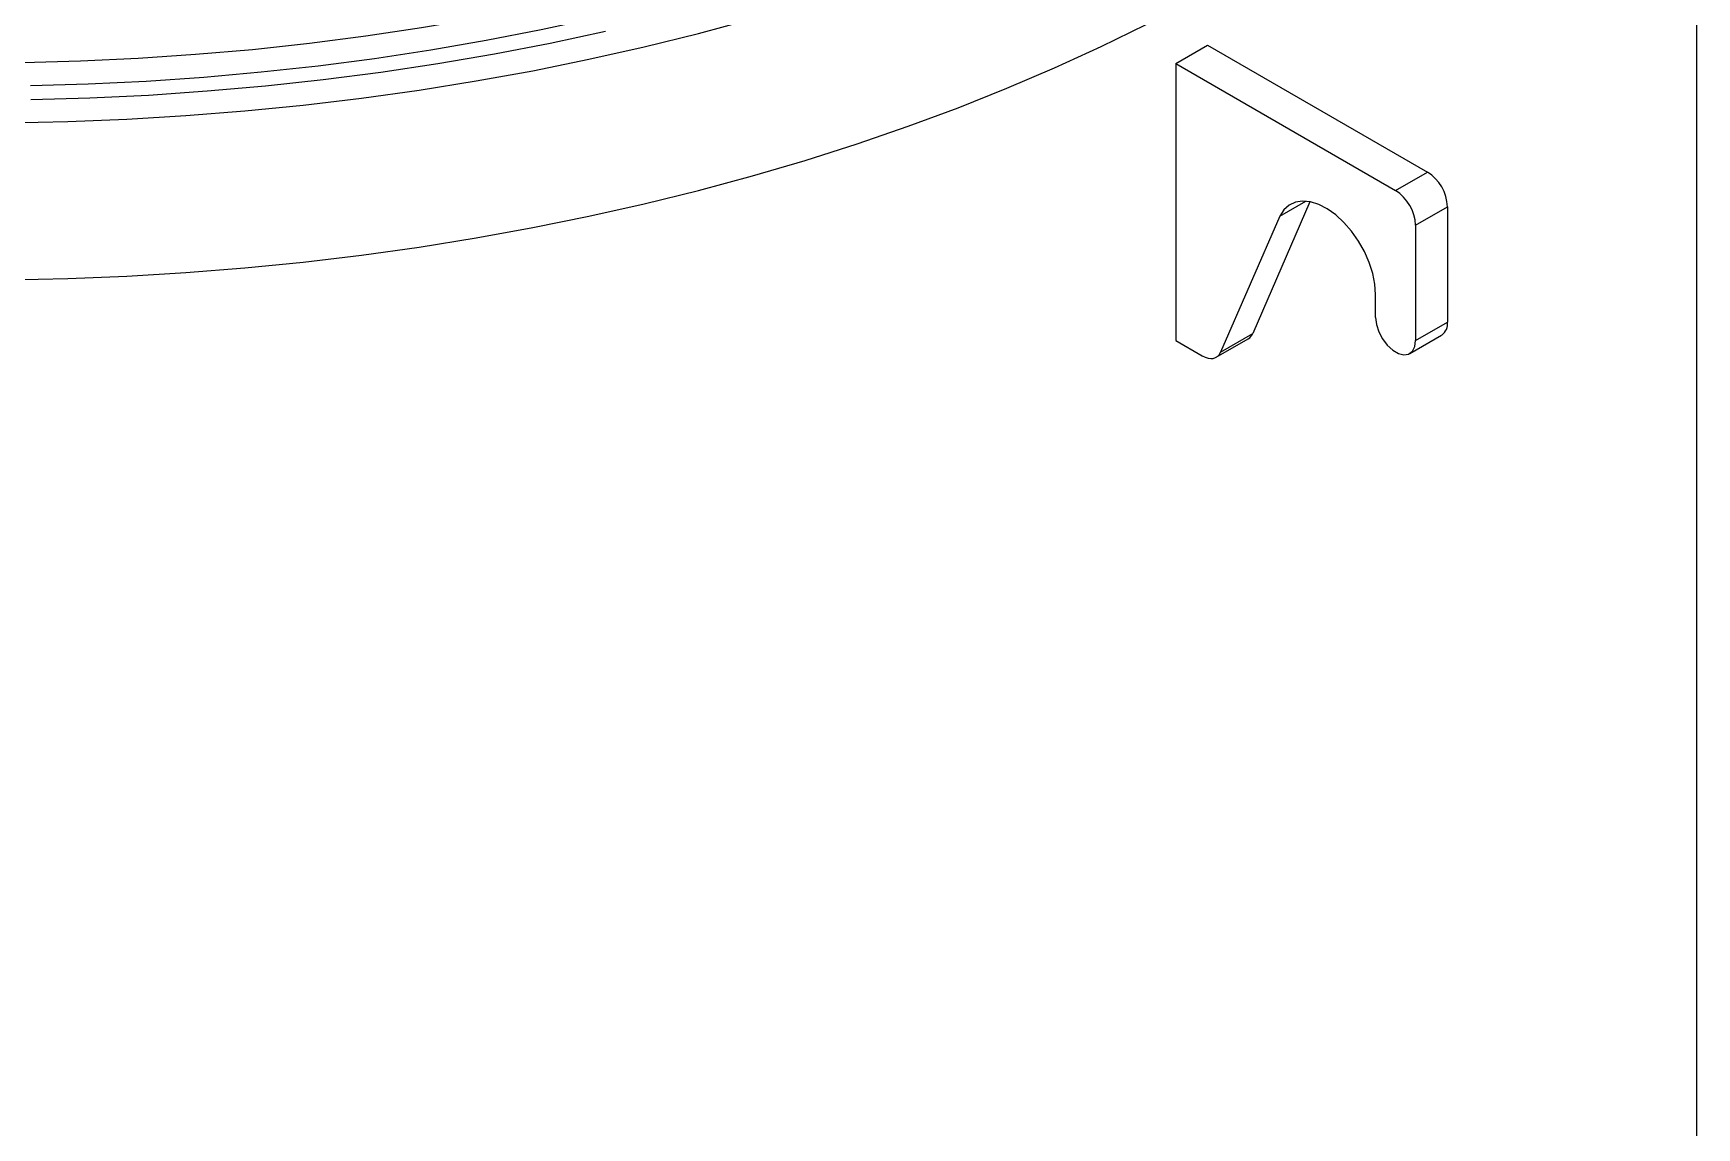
# Model space of a CAD drawing. Header units: millimetres. Extents: x 118006 to 124636, y -130611 to -125922.
# Drawn here: x 122530.3 to 122765.7, y -128936 to -128781.1 of the extents above; entities that cross this region are included whole.
import ezdxf

# ---------------------------------------------------------------- set-up
doc = ezdxf.new("R2010")
doc.units = ezdxf.units.MM
doc.header["$LTSCALE"] = 13
doc.layers.add('几何体', color=7, linetype='Continuous')

msp = doc.modelspace()

# ---------------------------------------------------------------- linework, layer by layer
at = {"layer": '几何体'}
for p, q in [((122765.66, -129274.24), (122765.66, -128706.22)), ((122691.94, -128785.41), (122696.46, -128782.8)), ((122696.46, -128782.8), (122727.57, -128800.76)), ((122691.94, -128785.41), (122723.05, -128803.37)), ((122691.94, -128785.41), (122691.94, -128824.61)), ((122723.05, -128803.37), (122727.57, -128800.76)), ((122710.94, -128804.96), (122702.83, -128823.62)), ((122706.66, -128806.99), (122710.33, -128804.87)), ((122725.88, -128808.27), (122730.4, -128805.66)), ((122730.4, -128805.66), (122730.4, -128821.99)), ((122706.66, -128806.99), (122698.3, -128826.23)), ((122725.88, -128808.27), (122725.88, -128824.6)), ((122720.22, -128821.34), (122720.22, -128818.07)), ((122725.88, -128824.6), (122730.4, -128821.99)), ((122697.68, -128826.96), (122702.2, -128824.35)), ((122698.3, -128826.23), (122702.83, -128823.62)), ((122725.05, -128826.43), (122729.57, -128823.82)), ((122691.94, -128824.61), (122695.68, -128826.77))]:
    msp.add_line(p, q, dxfattribs=at)
at = {"layer": '几何体', "flags": 128}
for points in [[(122528.81, -128785.25), (122536.98, -128785.03), (122545.12, -128784.65), (122553.24, -128784.1), (122561.32, -128783.4), (122569.35, -128782.53), (122577.32, -128781.51), (122585.23, -128780.33), (122593.07, -128778.99), (122600.82, -128777.5), (122608.48, -128775.85), (122616.04, -128774.05), (122623.48, -128772.11), (122630.8, -128770.02), (122638, -128767.78), (122645.06, -128765.41), (122651.97, -128762.89), (122658.73, -128760.24), (122665.33, -128757.46), (122671.76, -128754.55), (122678.01, -128751.51), (122684.08, -128748.35), (122689.96, -128745.07)], [(122691.65, -128748.01), (122685.75, -128751.31), (122679.66, -128754.48), (122673.38, -128757.54), (122666.92, -128760.46), (122660.3, -128763.26), (122653.51, -128765.93), (122646.57, -128768.46), (122639.49, -128770.85), (122632.26, -128773.1), (122624.91, -128775.21), (122617.44, -128777.17), (122609.86, -128778.99), (122602.17, -128780.65), (122594.39, -128782.16), (122586.52, -128783.52), (122578.58, -128784.72), (122570.58, -128785.76), (122562.51, -128786.64), (122554.4, -128787.37), (122546.25, -128787.93), (122538.07, -128788.34), (122529.87, -128788.58)], [(122526.78, -128793.79), (122535.17, -128793.61), (122543.54, -128793.27), (122551.89, -128792.77), (122560.21, -128792.11), (122568.48, -128791.28), (122576.71, -128790.3), (122584.87, -128789.16), (122592.96, -128787.87), (122600.97, -128786.42), (122608.89, -128784.81), (122616.71, -128783.06), (122624.43, -128781.15), (122632.04, -128779.1)], [(122526.78, -128816), (122535.17, -128815.82), (122543.54, -128815.48), (122551.89, -128814.98), (122560.21, -128814.32), (122568.48, -128813.49), (122576.71, -128812.51), (122584.87, -128811.37), (122592.96, -128810.08), (122600.97, -128808.63), (122608.89, -128807.02), (122616.71, -128805.27), (122624.43, -128803.36), (122632.04, -128801.31), (122639.52, -128799.11), (122646.87, -128796.77), (122654.08, -128794.29), (122661.15, -128791.67), (122668.05, -128788.91), (122674.8, -128786.03), (122681.37, -128783.02), (122687.77, -128779.88)], [(122529.96, -128790.51), (122538.29, -128790.26), (122546.6, -128789.86), (122554.88, -128789.29), (122563.13, -128788.56), (122571.32, -128787.66), (122579.46, -128786.61), (122587.53, -128785.4), (122595.53, -128784.04), (122603.44, -128782.51), (122611.26, -128780.83)], [(122720.22, -128818.07), (122720.12, -128816.62), (122719.81, -128815.1), (122719.31, -128813.54), (122718.63, -128812), (122717.8, -128810.52), (122716.82, -128809.13), (122715.74, -128807.89), (122714.59, -128806.82), (122713.39, -128805.97), (122712.19, -128805.34), (122711.01, -128804.97), (122709.9, -128804.86), (122708.88, -128805.02), (122707.98, -128805.43), (122707.24, -128806.1), (122706.66, -128806.99)], [(122720.22, -128821.34), (122720.33, -128822.32), (122720.67, -128823.36), (122721.2, -128824.37), (122721.87, -128825.26), (122722.65, -128825.97), (122723.45, -128826.43), (122724.22, -128826.62), (122724.9, -128826.51), (122725.43, -128826.11), (122725.76, -128825.46), (122725.88, -128824.6)], [(122695.68, -128826.77), (122696.1, -128826.97), (122696.51, -128827.1), (122696.9, -128827.15), (122697.26, -128827.12), (122697.59, -128827.01), (122697.88, -128826.82), (122698.12, -128826.56), (122698.3, -128826.23)]]:
    msp.add_lwpolyline(points, dxfattribs=at)
at = {"layer": '几何体'}
for centre, radius, start, end in [((122724.26, -128805.94), 6.15, 2.6055, 57.3945), ((122719.74, -128808.55), 6.15, 2.6055, 57.3945), ((122728.44, -128822.2), 1.98, 305.1121, 6.2001), ((122701.43, -128823.06), 1.51, 300.9575, 338.1001)]:
    msp.add_arc(centre, radius, start, end, dxfattribs=at)

doc.saveas('drawing.dxf')
